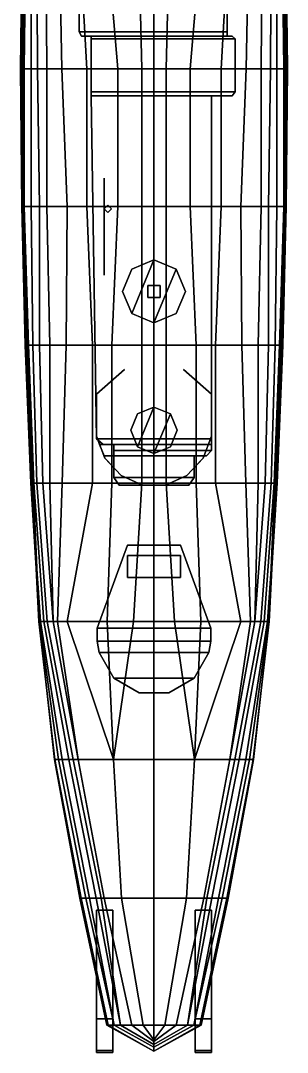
# Model space of a CAD drawing. Extents: x -5.5 to 5.6, y -47 to 46.9.
# Drawn here: x -5.55 to 5.55, y -46.97 to -3.98 of the extents above; entities that cross this region are included whole.
import ezdxf

# ---------------------------------------------------------------- set-up
doc = ezdxf.new("R2010")
doc.units = 0
doc.layers.get('0').update_dxf_attribs({"linetype": 'CONTINUOUS'})
doc.layers.add('SUPERSTRUCTURE', color=6, linetype='CONTINUOUS')

msp = doc.modelspace()

# ---------------------------------------------------------------- linework, layer by layer
for points in [[(-5.53, -0.26, 1.93), (-5.49, -0.26, 0.44), (-5.55, -5.99, 0.79), (-5.53, -5.99, 1.74)], [(-5.49, -0.26, 0.44), (-5.33, -0.26, -0.5), (-5.4, -5.99, -0.27), (-5.55, -5.99, 0.79)], [(-5.51, -0.26, 2.52), (-5.53, -0.26, 1.93), (-5.53, -5.99, 1.74), (-5.51, -5.99, 2.32)], [(-5.45, -0.26, 3.07), (-5.51, -0.26, 2.52), (-5.51, -5.99, 2.32), (-5.45, -5.99, 2.85)], [(-5.33, -0.26, -0.5), (-5.11, -0.26, -1.16), (-5.11, -5.99, -1.11), (-5.4, -5.99, -0.27)], [(-5.11, -0.26, -1.16), (-4.87, -0.26, -1.59), (-4.85, -5.99, -1.59), (-5.11, -5.99, -1.11)], [(-4.87, -0.26, -1.59), (-4.5, -0.26, -2.02), (-4.46, -5.99, -2.02), (-4.85, -5.99, -1.59)], [(-4.5, -0.26, -2.02), (-3.95, -0.26, -2.4), (-3.84, -5.99, -2.4), (-4.46, -5.99, -2.02)], [(-3.95, -0.26, -2.4), (-3.11, -0.26, -2.77), (-2.8, -5.99, -2.77), (-3.84, -5.99, -2.4)], [(-3.11, -0.26, -2.77), (-1.99, -0.26, -3.04), (-1.5, -5.99, -3.04), (-2.8, -5.99, -2.77)], [(-1.99, -0.26, -3.04), (-0.65, -0.26, -3.2), (-0.51, -5.99, -3.16), (-1.5, -5.99, -3.04)], [(0, -5.99, -3.2), (-0.51, -5.99, -3.16), (-0.65, -0.26, -3.2), (0, -0.26, -3.2)], [(0, -0.26, -3.2), (0.65, -0.26, -3.2), (0.51, -5.99, -3.16), (0, -5.99, -3.2)], [(1.5, -5.99, -3.04), (0.51, -5.99, -3.16), (0.65, -0.26, -3.2), (1.99, -0.26, -3.04)], [(2.8, -5.99, -2.77), (1.5, -5.99, -3.04), (1.99, -0.26, -3.04), (3.11, -0.26, -2.77)], [(3.84, -5.99, -2.4), (2.8, -5.99, -2.77), (3.11, -0.26, -2.77), (3.95, -0.26, -2.4)], [(4.46, -5.99, -2.02), (3.84, -5.99, -2.4), (3.95, -0.26, -2.4), (4.5, -0.26, -2.02)], [(4.85, -5.99, -1.59), (4.46, -5.99, -2.02), (4.5, -0.26, -2.02), (4.87, -0.26, -1.59)], [(5.11, -5.99, -1.11), (4.85, -5.99, -1.59), (4.87, -0.26, -1.59), (5.11, -0.26, -1.16)], [(5.4, -5.99, -0.27), (5.11, -5.99, -1.11), (5.11, -0.26, -1.16), (5.33, -0.26, -0.5)], [(5.55, -5.99, 0.79), (5.4, -5.99, -0.27), (5.33, -0.26, -0.5), (5.49, -0.26, 0.44)], [(5.45, -5.99, 2.85), (5.51, -5.99, 2.32), (5.51, -0.26, 2.52), (5.45, -0.26, 3.07)], [(5.53, -5.99, 1.74), (5.55, -5.99, 0.79), (5.49, -0.26, 0.44), (5.53, -0.26, 1.93)], [(5.51, -5.99, 2.32), (5.53, -5.99, 1.74), (5.53, -0.26, 1.93), (5.51, -0.26, 2.52)], [(-5.55, -5.99, 0.79), (-5.4, -5.99, -0.27), (-5.4, -11.72, 0.25), (-5.5, -11.72, 1.35)], [(-5.53, -5.99, 1.74), (-5.55, -5.99, 0.79), (-5.5, -11.72, 1.35), (-5.5, -11.72, 1.74)], [(-5.51, -5.99, 2.32), (-5.53, -5.99, 1.74), (-5.5, -11.72, 1.74), (-5.44, -11.72, 2.32)], [(-5.45, -5.99, 2.85), (-5.51, -5.99, 2.32), (-5.44, -11.72, 2.32), (-5.41, -11.72, 2.81)], [(-5.4, -5.99, -0.27), (-5.11, -5.99, -1.11), (-5.11, -11.72, -0.7), (-5.4, -11.72, 0.25)], [(-5.11, -5.99, -1.11), (-4.85, -5.99, -1.59), (-4.77, -11.72, -1.3), (-5.11, -11.72, -0.7)], [(-4.85, -5.99, -1.59), (-4.46, -5.99, -2.02), (-4.46, -11.72, -1.62), (-4.77, -11.72, -1.3)], [(-4.46, -5.99, -2.02), (-3.84, -5.99, -2.4), (-3.61, -11.72, -2.14), (-4.46, -11.72, -1.62)], [(-3.84, -5.99, -2.4), (-2.8, -5.99, -2.77), (-2.8, -11.72, -2.45), (-3.61, -11.72, -2.14)], [(-2.8, -5.99, -2.77), (-1.5, -5.99, -3.04), (-1.5, -11.72, -2.79), (-2.8, -11.72, -2.45)], [(-1.5, -5.99, -3.04), (-0.51, -5.99, -3.16), (-0.51, -11.72, -3.06), (-1.5, -11.72, -2.79)], [(0, -11.72, -3.23), (-0.51, -11.72, -3.06), (-0.51, -5.99, -3.16), (0, -5.99, -3.2)], [(0, -5.99, -3.2), (0.51, -5.99, -3.16), (0.51, -11.72, -3.06), (0, -11.72, -3.23)], [(1.5, -11.72, -2.79), (0.51, -11.72, -3.06), (0.51, -5.99, -3.16), (1.5, -5.99, -3.04)], [(2.8, -11.72, -2.45), (1.5, -11.72, -2.79), (1.5, -5.99, -3.04), (2.8, -5.99, -2.77)], [(3.61, -11.72, -2.14), (2.8, -11.72, -2.45), (2.8, -5.99, -2.77), (3.84, -5.99, -2.4)], [(4.46, -11.72, -1.62), (3.61, -11.72, -2.14), (3.84, -5.99, -2.4), (4.46, -5.99, -2.02)], [(4.77, -11.72, -1.3), (4.46, -11.72, -1.62), (4.46, -5.99, -2.02), (4.85, -5.99, -1.59)], [(5.11, -11.72, -0.7), (4.77, -11.72, -1.3), (4.85, -5.99, -1.59), (5.11, -5.99, -1.11)], [(5.4, -11.72, 0.25), (5.11, -11.72, -0.7), (5.11, -5.99, -1.11), (5.4, -5.99, -0.27)], [(5.5, -11.72, 1.35), (5.4, -11.72, 0.25), (5.4, -5.99, -0.27), (5.55, -5.99, 0.79)], [(5.41, -11.72, 2.81), (5.44, -11.72, 2.32), (5.51, -5.99, 2.32), (5.45, -5.99, 2.85)], [(5.44, -11.72, 2.32), (5.5, -11.72, 1.74), (5.53, -5.99, 1.74), (5.51, -5.99, 2.32)], [(5.5, -11.72, 1.74), (5.5, -11.72, 1.35), (5.55, -5.99, 0.79), (5.53, -5.99, 1.74)], [(-5.5, -11.72, 1.74), (-5.5, -11.72, 1.35), (-5.36, -17.5, 1.15), (-5.35, -17.5, 1.59)], [(-5.5, -11.72, 1.35), (-5.4, -11.72, 0.25), (-5.23, -17.5, 0.25), (-5.36, -17.5, 1.15)], [(-5.44, -11.72, 2.32), (-5.5, -11.72, 1.74), (-5.35, -17.5, 1.59), (-5.29, -17.5, 2.32)], [(-5.41, -11.72, 2.81), (-5.44, -11.72, 2.32), (-5.29, -17.5, 2.32), (-5.27, -17.5, 2.78)], [(-5.4, -11.72, 0.25), (-5.11, -11.72, -0.7), (-5.04, -17.5, -0.43), (-5.23, -17.5, 0.25)], [(-5.11, -11.72, -0.7), (-4.77, -11.72, -1.3), (-4.77, -17.5, -0.96), (-5.04, -17.5, -0.43)], [(-4.77, -11.72, -1.3), (-4.46, -11.72, -1.62), (-4.34, -17.5, -1.4), (-4.77, -17.5, -0.96)], [(-4.46, -11.72, -1.62), (-3.61, -11.72, -2.14), (-3.65, -17.5, -1.8), (-4.34, -17.5, -1.4)], [(-3.61, -11.72, -2.14), (-2.8, -11.72, -2.45), (-2.56, -17.5, -2.25), (-3.65, -17.5, -1.8)], [(-2.8, -11.72, -2.45), (-1.5, -11.72, -2.79), (-1.75, -17.5, -2.47), (-2.56, -17.5, -2.25)], [(-1.5, -11.72, -2.79), (-0.51, -11.72, -3.06), (-0.51, -17.5, -2.79), (-1.75, -17.5, -2.47)], [(0, -17.5, -2.93), (-0.51, -17.5, -2.79), (-0.51, -11.72, -3.06), (0, -11.72, -3.23)], [(0, -11.72, -3.23), (0.51, -11.72, -3.06), (0.51, -17.5, -2.79), (0, -17.5, -2.93)], [(1.75, -17.5, -2.47), (0.51, -17.5, -2.79), (0.51, -11.72, -3.06), (1.5, -11.72, -2.79)], [(2.56, -17.5, -2.25), (1.75, -17.5, -2.47), (1.5, -11.72, -2.79), (2.8, -11.72, -2.45)], [(3.65, -17.5, -1.8), (2.56, -17.5, -2.25), (2.8, -11.72, -2.45), (3.61, -11.72, -2.14)], [(4.34, -17.5, -1.4), (3.65, -17.5, -1.8), (3.61, -11.72, -2.14), (4.46, -11.72, -1.62)], [(4.77, -17.5, -0.96), (4.34, -17.5, -1.4), (4.46, -11.72, -1.62), (4.77, -11.72, -1.3)], [(5.04, -17.5, -0.43), (4.77, -17.5, -0.96), (4.77, -11.72, -1.3), (5.11, -11.72, -0.7)], [(5.23, -17.5, 0.25), (5.04, -17.5, -0.43), (5.11, -11.72, -0.7), (5.4, -11.72, 0.25)], [(5.36, -17.5, 1.15), (5.23, -17.5, 0.25), (5.4, -11.72, 0.25), (5.5, -11.72, 1.35)], [(5.27, -17.5, 2.78), (5.29, -17.5, 2.32), (5.44, -11.72, 2.32), (5.41, -11.72, 2.81)], [(5.29, -17.5, 2.32), (5.35, -17.5, 1.59), (5.5, -11.72, 1.74), (5.44, -11.72, 2.32)], [(5.35, -17.5, 1.59), (5.36, -17.5, 1.15), (5.5, -11.72, 1.35), (5.5, -11.72, 1.74)], [(-5.35, -17.5, 1.59), (-5.36, -17.5, 1.15), (-5.12, -23.25, 1.15), (-5.12, -23.25, 1.59)], [(-5.36, -17.5, 1.15), (-5.23, -17.5, 0.25), (-5, -23.25, 0.25), (-5.12, -23.25, 1.15)], [(-5.29, -17.5, 2.32), (-5.35, -17.5, 1.59), (-5.12, -23.25, 1.59), (-5.09, -23.25, 2.32)], [(-5.27, -17.5, 2.78), (-5.29, -17.5, 2.32), (-5.09, -23.25, 2.32), (-5.03, -23.25, 2.78)], [(-5.23, -17.5, 0.25), (-5.04, -17.5, -0.43), (-4.87, -23.25, -0.28), (-5, -23.25, 0.25)], [(-5.04, -17.5, -0.43), (-4.77, -17.5, -0.96), (-4.63, -23.25, -0.69), (-4.87, -23.25, -0.28)], [(-4.77, -17.5, -0.96), (-4.34, -17.5, -1.4), (-4.34, -23.25, -1), (-4.63, -23.25, -0.69)], [(-4.34, -17.5, -1.4), (-3.65, -17.5, -1.8), (-3.82, -23.25, -1.32), (-4.34, -23.25, -1)], [(-3.65, -17.5, -1.8), (-2.56, -17.5, -2.25), (-2.56, -23.25, -1.82), (-3.82, -23.25, -1.32)], [(-2.56, -17.5, -2.25), (-1.75, -17.5, -2.47), (-1.75, -23.25, -2.09), (-2.56, -23.25, -1.82)], [(-1.75, -17.5, -2.47), (-0.51, -17.5, -2.79), (-0.51, -23.25, -2.4), (-1.75, -23.25, -2.09)], [(0, -23.25, -2.45), (-0.51, -23.25, -2.4), (-0.51, -17.5, -2.79), (0, -17.5, -2.93)], [(0, -17.5, -2.93), (0.51, -17.5, -2.79), (0.51, -23.25, -2.4), (0, -23.25, -2.45)], [(1.75, -23.25, -2.09), (0.51, -23.25, -2.4), (0.51, -17.5, -2.79), (1.75, -17.5, -2.47)], [(2.56, -23.25, -1.82), (1.75, -23.25, -2.09), (1.75, -17.5, -2.47), (2.56, -17.5, -2.25)], [(3.82, -23.25, -1.32), (2.56, -23.25, -1.82), (2.56, -17.5, -2.25), (3.65, -17.5, -1.8)], [(4.34, -23.25, -1), (3.82, -23.25, -1.32), (3.65, -17.5, -1.8), (4.34, -17.5, -1.4)], [(4.63, -23.25, -0.69), (4.34, -23.25, -1), (4.34, -17.5, -1.4), (4.77, -17.5, -0.96)], [(4.87, -23.25, -0.28), (4.63, -23.25, -0.69), (4.77, -17.5, -0.96), (5.04, -17.5, -0.43)], [(5, -23.25, 0.25), (4.87, -23.25, -0.28), (5.04, -17.5, -0.43), (5.23, -17.5, 0.25)], [(5.12, -23.25, 1.15), (5, -23.25, 0.25), (5.23, -17.5, 0.25), (5.36, -17.5, 1.15)], [(5.03, -23.25, 2.78), (5.09, -23.25, 2.32), (5.29, -17.5, 2.32), (5.27, -17.5, 2.78)], [(5.09, -23.25, 2.32), (5.12, -23.25, 1.59), (5.35, -17.5, 1.59), (5.29, -17.5, 2.32)], [(5.12, -23.25, 1.59), (5.12, -23.25, 1.15), (5.36, -17.5, 1.15), (5.35, -17.5, 1.59)], [(-5.09, -23.25, 2.32), (-5.12, -23.25, 1.59), (-4.77, -29.01, 1.59), (-4.79, -29.01, 2.32)], [(-5.12, -23.25, 1.59), (-5.12, -23.25, 1.15), (-4.73, -29.01, 1.15), (-4.77, -29.01, 1.59)], [(-5.12, -23.25, 1.15), (-5, -23.25, 0.25), (-4.59, -29.01, 0.3), (-4.73, -29.01, 1.15)], [(-5.03, -23.25, 2.78), (-5.09, -23.25, 2.32), (-4.79, -29.01, 2.32), (-4.78, -29.01, 2.8)], [(-5, -23.25, 0.25), (-4.87, -23.25, -0.28), (-4.45, -29.01, -0.11), (-4.59, -29.01, 0.3)], [(-4.87, -23.25, -0.28), (-4.63, -23.25, -0.69), (-4.2, -29.01, -0.52), (-4.45, -29.01, -0.11)], [(-4.63, -23.25, -0.69), (-4.34, -23.25, -1), (-4.2, -29.01, -0.52)], [(-4.34, -23.25, -1), (-3.82, -23.25, -1.32), (-4.02, -29.01, -0.7), (-4.2, -29.01, -0.52)], [(-3.82, -23.25, -1.32), (-2.56, -23.25, -1.82), (-3.61, -29.01, -0.87), (-4.02, -29.01, -0.7)], [(-2.56, -23.25, -1.82), (-1.75, -23.25, -2.09), (-1.95, -29.01, -1.43), (-3.61, -29.01, -0.87)], [(-1.75, -23.25, -2.09), (-0.51, -23.25, -2.4), (-0.86, -29.01, -1.69), (-1.95, -29.01, -1.43)], [(-0.51, -23.25, -2.4), (0, -23.25, -2.45), (0, -29.01, -1.88), (-0.86, -29.01, -1.69)], [(0.86, -29.01, -1.69), (0, -29.01, -1.88), (0, -23.25, -2.45), (0.51, -23.25, -2.4)], [(1.95, -29.01, -1.43), (0.86, -29.01, -1.69), (0.51, -23.25, -2.4), (1.75, -23.25, -2.09)], [(3.61, -29.01, -0.87), (1.95, -29.01, -1.43), (1.75, -23.25, -2.09), (2.56, -23.25, -1.82)], [(4.02, -29.01, -0.7), (3.61, -29.01, -0.87), (2.56, -23.25, -1.82), (3.82, -23.25, -1.32)], [(4.2, -29.01, -0.52), (4.02, -29.01, -0.7), (3.82, -23.25, -1.32), (4.34, -23.25, -1)], [(4.45, -29.01, -0.11), (4.2, -29.01, -0.52), (4.63, -23.25, -0.69), (4.87, -23.25, -0.28)], [(4.2, -29.01, -0.52), (4.2, -29.01, -0.52), (4.34, -23.25, -1), (4.63, -23.25, -0.69)], [(4.59, -29.01, 0.3), (4.45, -29.01, -0.11), (4.87, -23.25, -0.28), (5, -23.25, 0.25)], [(4.73, -29.01, 1.15), (4.59, -29.01, 0.3), (5, -23.25, 0.25), (5.12, -23.25, 1.15)], [(4.77, -29.01, 1.59), (4.73, -29.01, 1.15), (5.12, -23.25, 1.15), (5.12, -23.25, 1.59)], [(4.79, -29.01, 2.32), (4.77, -29.01, 1.59), (5.12, -23.25, 1.59), (5.09, -23.25, 2.32)], [(4.78, -29.01, 2.8), (4.79, -29.01, 2.32), (5.09, -23.25, 2.32), (5.03, -23.25, 2.78)], [(-4.79, -29.01, 2.32), (-4.77, -29.01, 1.59), (-3.97, -34.77, 1.59), (-4.13, -34.77, 2.46)], [(-4.78, -29.01, 2.8), (-4.79, -29.01, 2.32), (-4.13, -34.77, 2.46), (-4.14, -34.77, 2.87)], [(-4.77, -29.01, 1.59), (-4.73, -29.01, 1.15), (-3.82, -34.77, 1.02), (-3.97, -34.77, 1.59)], [(-4.73, -29.01, 1.15), (-4.59, -29.01, 0.3), (-3.55, -34.77, 0.3), (-3.82, -34.77, 1.02)], [(-4.59, -29.01, 0.3), (-4.45, -29.01, -0.11), (-3.36, -34.77, -0.11), (-3.55, -34.77, 0.3)], [(-4.45, -29.01, -0.11), (-4.2, -29.01, -0.52), (-3.16, -34.77, -0.47), (-3.36, -34.77, -0.11)], [(-4.2, -29.01, -0.52), (-4.02, -29.01, -0.7), (-3.16, -34.77, -0.47)], [(-4.02, -29.01, -0.7), (-3.61, -29.01, -0.87), (-1.69, -34.77, -0.87), (-3.16, -34.77, -0.47)], [(-3.61, -29.01, -0.87), (-1.95, -29.01, -1.43), (-1.69, -34.77, -0.87)], [(-1.95, -29.01, -1.43), (-0.86, -29.01, -1.69), (-1.69, -34.77, -0.87)], [(-0.86, -29.01, -1.69), (0, -29.01, -1.88), (0, -34.77, -1.3), (-1.69, -34.77, -0.87)], [(1.69, -34.77, -0.87), (0, -34.77, -1.3), (0, -29.01, -1.88), (0.86, -29.01, -1.69)], [(1.69, -34.77, -0.87), (1.69, -34.77, -0.87), (0.86, -29.01, -1.69), (1.95, -29.01, -1.43)], [(3.16, -34.77, -0.47), (1.69, -34.77, -0.87), (3.61, -29.01, -0.87), (4.02, -29.01, -0.7)], [(1.69, -34.77, -0.87), (1.69, -34.77, -0.87), (1.95, -29.01, -1.43), (3.61, -29.01, -0.87)], [(3.36, -34.77, -0.11), (3.16, -34.77, -0.47), (4.2, -29.01, -0.52), (4.45, -29.01, -0.11)], [(3.16, -34.77, -0.47), (3.16, -34.77, -0.47), (4.02, -29.01, -0.7), (4.2, -29.01, -0.52)], [(3.55, -34.77, 0.3), (3.36, -34.77, -0.11), (4.45, -29.01, -0.11), (4.59, -29.01, 0.3)], [(3.82, -34.77, 1.02), (3.55, -34.77, 0.3), (4.59, -29.01, 0.3), (4.73, -29.01, 1.15)], [(3.97, -34.77, 1.59), (3.82, -34.77, 1.02), (4.73, -29.01, 1.15), (4.77, -29.01, 1.59)], [(4.13, -34.77, 2.46), (3.97, -34.77, 1.59), (4.77, -29.01, 1.59), (4.79, -29.01, 2.32)], [(4.14, -34.77, 2.87), (4.13, -34.77, 2.46), (4.79, -29.01, 2.32), (4.78, -29.01, 2.8)], [(-4.14, -34.77, 2.87), (-4.13, -34.77, 2.46), (-3.03, -40.54, 2.46), (-3.09, -40.54, 2.95)], [(-4.13, -34.77, 2.46), (-3.97, -34.77, 1.59), (-2.84, -40.54, 1.59), (-3.03, -40.54, 2.46)], [(-3.97, -34.77, 1.59), (-3.82, -34.77, 1.02), (-2.68, -40.54, 1.02), (-2.84, -40.54, 1.59)], [(-3.82, -34.77, 1.02), (-3.55, -34.77, 0.3), (-2.41, -40.54, 0.3), (-2.68, -40.54, 1.02)], [(-3.55, -34.77, 0.3), (-3.36, -34.77, -0.11), (-2.2, -40.54, -0.11), (-2.41, -40.54, 0.3)], [(-3.36, -34.77, -0.11), (-3.16, -34.77, -0.47), (-2.08, -40.54, -0.32), (-2.2, -40.54, -0.11)], [(-3.16, -34.77, -0.47), (-1.69, -34.77, -0.87), (-1.35, -40.54, -0.47), (-2.08, -40.54, -0.32)], [(-1.69, -34.77, -0.87), (0, -34.77, -1.3), (0, -40.54, -0.85), (-1.35, -40.54, -0.47)], [(1.35, -40.54, -0.47), (0, -40.54, -0.85), (0, -34.77, -1.3), (1.69, -34.77, -0.87)], [(2.08, -40.54, -0.32), (1.35, -40.54, -0.47), (1.69, -34.77, -0.87), (3.16, -34.77, -0.47)], [(2.2, -40.54, -0.11), (2.08, -40.54, -0.32), (3.16, -34.77, -0.47), (3.36, -34.77, -0.11)], [(2.41, -40.54, 0.3), (2.2, -40.54, -0.11), (3.36, -34.77, -0.11), (3.55, -34.77, 0.3)], [(2.68, -40.54, 1.02), (2.41, -40.54, 0.3), (3.55, -34.77, 0.3), (3.82, -34.77, 1.02)], [(2.84, -40.54, 1.59), (2.68, -40.54, 1.02), (3.82, -34.77, 1.02), (3.97, -34.77, 1.59)], [(3.03, -40.54, 2.46), (2.84, -40.54, 1.59), (3.97, -34.77, 1.59), (4.13, -34.77, 2.46)], [(3.09, -40.54, 2.95), (3.03, -40.54, 2.46), (4.13, -34.77, 2.46), (4.14, -34.77, 2.87)], [(-3.09, -40.54, 2.95), (-3.03, -40.54, 2.46), (-1.91, -45.83, 2.73), (-1.96, -45.83, 3.01)], [(-3.03, -40.54, 2.46), (-2.84, -40.54, 1.59), (-1.66, -45.83, 2.02), (-1.91, -45.83, 2.73)], [(-2.84, -40.54, 1.59), (-2.68, -40.54, 1.02), (-1.66, -45.83, 2.02)], [(-2.68, -40.54, 1.02), (-2.41, -40.54, 0.3), (-1.39, -45.83, 1.44), (-1.66, -45.83, 2.02)], [(-2.41, -40.54, 0.3), (-2.2, -40.54, -0.11), (-1.39, -45.83, 1.44)], [(-2.2, -40.54, -0.11), (-2.08, -40.54, -0.32), (-0.92, -45.83, 0.82), (-1.39, -45.83, 1.44)], [(-2.08, -40.54, -0.32), (-1.35, -40.54, -0.47), (-0.45, -45.83, 0.39), (-0.92, -45.83, 0.82)], [(-1.35, -40.54, -0.47), (0, -40.54, -0.85), (0, -45.83, 0.09), (-0.45, -45.83, 0.39)], [(0.45, -45.83, 0.39), (0, -45.83, 0.09), (0, -40.54, -0.85), (1.35, -40.54, -0.47)], [(0.92, -45.83, 0.82), (0.45, -45.83, 0.39), (1.35, -40.54, -0.47), (2.08, -40.54, -0.32)], [(1.39, -45.83, 1.44), (0.92, -45.83, 0.82), (2.08, -40.54, -0.32), (2.2, -40.54, -0.11)], [(1.66, -45.83, 2.02), (1.39, -45.83, 1.44), (2.41, -40.54, 0.3), (2.68, -40.54, 1.02)], [(1.39, -45.83, 1.44), (1.39, -45.83, 1.44), (2.2, -40.54, -0.11), (2.41, -40.54, 0.3)], [(1.91, -45.83, 2.73), (1.66, -45.83, 2.02), (2.84, -40.54, 1.59), (3.03, -40.54, 2.46)], [(1.66, -45.83, 2.02), (1.66, -45.83, 2.02), (2.68, -40.54, 1.02), (2.84, -40.54, 1.59)], [(1.96, -45.83, 3.01), (1.91, -45.83, 2.73), (3.03, -40.54, 2.46), (3.09, -40.54, 2.95)], [(-1.96, -45.83, 3.01), (-1.91, -45.83, 2.73), (0, -46.92, 2.77), (0, -46.92, 3.01)], [(-1.91, -45.83, 2.73), (-1.66, -45.83, 2.02), (0, -46.76, 2.02), (0, -46.92, 2.77)], [(-1.66, -45.83, 2.02), (-1.39, -45.83, 1.44), (0, -46.64, 1.44), (0, -46.76, 2.02)], [(-1.39, -45.83, 1.44), (-0.92, -45.83, 0.82), (0, -46.52, 0.82), (0, -46.64, 1.44)], [(-0.92, -45.83, 0.82), (-0.45, -45.83, 0.39), (0, -46.45, 0.39), (0, -46.52, 0.82)], [(-0.45, -45.83, 0.39), (0, -45.83, 0.09), (0, -46.39, 0.09), (0, -46.45, 0.39)], [(0, -46.64, 1.44), (0, -46.52, 0.82), (0.92, -45.83, 0.82), (1.39, -45.83, 1.44)], [(0, -46.52, 0.82), (0, -46.45, 0.39), (0.45, -45.83, 0.39), (0.92, -45.83, 0.82)], [(0, -46.45, 0.39), (0, -46.39, 0.09), (0, -45.83, 0.09), (0.45, -45.83, 0.39)], [(0, -46.76, 2.02), (0, -46.64, 1.44), (1.39, -45.83, 1.44), (1.66, -45.83, 2.02)], [(0, -46.92, 3.01), (0, -46.92, 2.77), (1.91, -45.83, 2.73), (1.96, -45.83, 3.01)], [(0, -46.92, 2.77), (0, -46.76, 2.02), (1.66, -45.83, 2.02), (1.91, -45.83, 2.73)]]:
    msp.add_3dface(points)
at = {"layer": 'SUPERSTRUCTURE'}
for points in [[(-5.45, -5.99, 2.85), (5.45, -5.99, 2.85), (5.45, -0.26, 3.07), (-5.45, -0.26, 3.07)], [(-3.12, -1.94, 3), (-3.12, -4.44, 2.9), (-3.12, -4.44, 5.23), (-3.12, -1.94, 5.23)], [(-3.12, -1.94, 5.23), (-3.12, -4.44, 5.23), (3.05, -4.44, 5.23), (3.05, -1.94, 5.23)], [(3.05, -4.44, 5.23), (3.05, -4.44, 2.9), (3.05, -1.94, 3), (3.05, -1.94, 5.23)], [(-3.12, -4.44, 5.23), (-3.02, -4.63, 5.23), (3.05, -4.63, 5.23), (3.05, -4.44, 5.23)], [(-3.12, -4.44, 2.9), (-3.02, -4.63, 2.9), (-3.02, -4.63, 5.23), (-3.12, -4.44, 5.23)], [(-3.02, -4.63, 2.9), (-2.61, -4.63, 2.9), (-2.61, -4.63, 5.23), (-3.02, -4.63, 5.23)], [(-2.61, -4.63, 5.23), (-2.61, -4.74, 5.23), (3.38, -4.74, 5.23), (3.26, -4.63, 5.23)], [(-2.61, -4.63, 2.9), (-2.61, -4.74, 2.89), (-2.61, -4.74, 5.23), (-2.61, -4.63, 5.23)], [(3.05, -4.63, 5.23), (3.05, -4.63, 2.9), (3.05, -4.44, 2.9), (3.05, -4.44, 5.23)], [(3.26, -4.63, 5.23), (3.26, -4.63, 2.9), (3.05, -4.63, 2.9), (3.05, -4.63, 5.23)], [(3.38, -4.74, 5.23), (3.38, -4.74, 2.89), (3.26, -4.63, 2.9), (3.26, -4.63, 5.23)], [(-2.61, -4.74, 5.23), (-2.61, -6.95, 5.23), (3.38, -6.95, 5.23), (3.38, -4.74, 5.23)], [(-2.61, -4.74, 2.88), (-2.61, -6.95, 2.82), (-2.61, -6.95, 5.23), (-2.61, -4.74, 5.23)], [(3.38, -6.95, 5.23), (3.38, -6.95, 2.82), (3.38, -4.74, 2.88), (3.38, -4.74, 5.23)], [(-5.41, -11.72, 2.81), (5.41, -11.72, 2.81), (5.45, -5.99, 2.85), (-5.45, -5.99, 2.85)], [(-2.61, -6.95, 5.23), (-2.61, -7.11, 5.23), (3.26, -7.11, 5.23), (3.38, -6.95, 5.23)], [(-2.61, -6.95, 2.88), (-2.61, -7.11, 2.82), (-2.61, -7.11, 5.23), (-2.61, -6.95, 5.23)], [(-2.61, -7.11, 5.23), (-2.4, -21.4, 5.13), (2.4, -21.4, 5.13), (2.39, -7.11, 5.23)], [(-2.61, -7.11, 2.73), (-2.4, -21.4, 2.78), (-2.4, -21.4, 5.13), (-2.61, -7.11, 5.23)], [(2.4, -21.4, 5.13), (2.4, -21.4, 2.78), (2.39, -7.11, 2.73), (2.39, -7.11, 5.23)], [(2.39, -7.11, 5.23), (2.39, -7.11, 2.82), (3.26, -7.11, 2.82), (3.26, -7.11, 5.23)], [(3.26, -7.11, 5.23), (3.26, -7.11, 2.82), (3.38, -6.95, 2.88), (3.38, -6.95, 5.23)], [(-2.07, -10.54, 7.45), (-2.07, -11.66, 7.82), (-2.07, -11.66, 7.25), (-2.07, -10.54, 7.25)], [(-2.07, -11.66, 7.82), (-2.07, -10.54, 7.45), (-2.07, -10.54, 7.25), (-2.07, -11.66, 7.25)], [(-5.27, -17.5, 2.78), (5.27, -17.5, 2.78), (5.41, -11.72, 2.81), (-5.41, -11.72, 2.81)], [(-2.07, -14.58, 7.48), (-2.07, -11.66, 7.82), (-2.07, -11.66, 7.25), (-2.07, -14.58, 7.25)], [(-2.07, -11.66, 7.82), (-2.07, -14.58, 7.48), (-2.07, -14.58, 7.25), (-2.07, -11.66, 7.25)], [(-2.07, -11.82, 7.29), (-1.92, -11.67, 7.29), (-1.92, -11.67, 5.19), (-2.07, -11.82, 5.19)], [(-1.92, -11.67, 7.29), (-2.07, -11.82, 7.29), (-1.92, -11.97, 7.29), (-1.77, -11.82, 7.29)], [(-1.92, -11.97, 7.29), (-2.07, -11.82, 7.29), (-2.07, -11.82, 5.19), (-1.92, -11.97, 5.19)], [(-1.92, -11.67, 7.29), (-1.77, -11.82, 7.29), (-1.77, -11.82, 5.19), (-1.92, -11.67, 5.19)], [(-1.77, -11.82, 7.29), (-1.92, -11.97, 7.29), (-1.92, -11.97, 5.19), (-1.77, -11.82, 5.19)], [(-0.926, -16.186, 6.3), (0, -13.95, 6.3), (-0.926, -14.334, 6.3), (-1.31, -15.26, 6.3)], [(0, -13.95, 6.3), (-0.926, -16.186, 6.3), (-1.31, -15.26, 6.3), (-0.926, -14.334, 6.3)], [(-0.926, -14.334, 7.53), (0, -13.95, 7.53), (0, -13.95, 6.3), (-0.926, -14.334, 6.3)], [(0, -13.95, 7.53), (-0.926, -14.334, 7.53), (-0.926, -14.334, 6.3), (0, -13.95, 6.3)], [(0.926, -14.334, 6.3), (0, -16.57, 6.3), (-0.926, -16.186, 6.3), (0, -13.95, 6.3)], [(0, -16.57, 6.3), (0.926, -14.334, 6.3), (0, -13.95, 6.3), (-0.926, -16.186, 6.3)], [(0, -13.95, 7.53), (0.926, -14.334, 7.53), (0.926, -14.334, 6.3), (0, -13.95, 6.3)], [(0.926, -14.334, 7.53), (0, -13.95, 7.53), (0, -13.95, 6.3), (0.926, -14.334, 6.3)], [(-1.31, -15.26, 7.53), (-0.926, -14.334, 7.53), (-0.926, -14.334, 6.3), (-1.31, -15.26, 6.3)], [(-0.926, -14.334, 7.53), (-1.31, -15.26, 7.53), (-1.31, -15.26, 6.3), (-0.926, -14.334, 6.3)], [(0.926, -16.186, 6.3), (1.31, -15.26, 6.3), (0.926, -14.334, 6.3), (0, -16.57, 6.3)], [(1.31, -15.26, 6.3), (0.926, -16.186, 6.3), (0, -16.57, 6.3), (0.926, -14.334, 6.3)], [(0.926, -14.334, 7.53), (1.31, -15.26, 7.53), (1.31, -15.26, 6.3), (0.926, -14.334, 6.3)], [(1.31, -15.26, 7.53), (0.926, -14.334, 7.53), (0.926, -14.334, 6.3), (1.31, -15.26, 6.3)], [(-0.25, -15.01, 6.3), (-0.25, -15.01, 5.17), (-0.25, -15.51, 5.17), (-0.25, -15.51, 6.3)], [(0.25, -15.01, 6.3), (0.25, -15.01, 5.17), (-0.25, -15.01, 5.17), (-0.25, -15.01, 6.3)], [(0.25, -15.51, 5.17), (0.25, -15.01, 5.17), (0.25, -15.01, 6.3), (0.25, -15.51, 6.3)], [(-0.926, -16.186, 7.53), (-1.31, -15.26, 7.53), (-1.31, -15.26, 6.3), (-0.926, -16.186, 6.3)], [(-1.31, -15.26, 7.53), (-0.926, -16.186, 7.53), (-0.926, -16.186, 6.3), (-1.31, -15.26, 6.3)], [(1.31, -15.26, 7.53), (0.926, -16.186, 7.53), (0.926, -16.186, 6.3), (1.31, -15.26, 6.3)], [(0.926, -16.186, 7.53), (1.31, -15.26, 7.53), (1.31, -15.26, 6.3), (0.926, -16.186, 6.3)], [(-0.25, -15.51, 6.3), (-0.25, -15.51, 5.17), (0.25, -15.51, 5.17), (0.25, -15.51, 6.3)], [(0, -16.57, 7.53), (-0.926, -16.186, 7.53), (-0.926, -16.186, 6.3), (0, -16.57, 6.3)], [(-0.926, -16.186, 7.53), (0, -16.57, 7.53), (0, -16.57, 6.3), (-0.926, -16.186, 6.3)], [(0.926, -16.186, 7.53), (0, -16.57, 7.53), (0, -16.57, 6.3), (0.926, -16.186, 6.3)], [(0, -16.57, 7.53), (0.926, -16.186, 7.53), (0.926, -16.186, 6.3), (0, -16.57, 6.3)], [(-5.03, -23.25, 2.78), (5.03, -23.25, 2.78), (5.27, -17.5, 2.78), (-5.27, -17.5, 2.78)], [(-2.4, -19.55, 6.58), (-1.23, -18.52, 6.58), (-1.23, -18.52, 5.15), (-2.4, -19.55, 5.14)], [(-2.4, -19.55, 5.14), (-1.23, -18.52, 5.15), (-1.23, -18.52, 6.58), (-2.4, -19.55, 6.58)], [(2.4, -19.55, 6.58), (1.23, -18.52, 6.58), (1.23, -18.52, 5.15), (2.4, -19.55, 5.14)], [(2.4, -19.55, 5.14), (1.23, -18.52, 5.15), (1.23, -18.52, 6.58), (2.4, -19.55, 6.58)], [(-2.4, -21.29, 5.13), (-2.4, -19.55, 5.14), (-2.4, -19.55, 6.58), (-2.4, -21.29, 6.58)], [(-2.4, -21.29, 6.58), (-2.4, -19.55, 6.58), (-2.4, -19.55, 5.14), (-2.4, -21.29, 5.13)], [(2.4, -21.29, 5.13), (2.4, -19.55, 5.14), (2.4, -19.55, 6.58), (2.4, -21.29, 6.58)], [(2.4, -21.29, 6.58), (2.4, -19.55, 6.58), (2.4, -19.55, 5.14), (2.4, -21.29, 5.13)], [(-0.686, -21.736, 5.55), (0, -20.08, 5.55), (-0.686, -20.364, 5.55), (-0.97, -21.05, 5.55)], [(0, -20.08, 5.13), (-0.686, -20.364, 5.13), (-0.686, -20.364, 5.55), (0, -20.08, 5.55)], [(0, -22.02, 5.55), (0.686, -20.364, 5.55), (0, -20.08, 5.55), (-0.686, -21.736, 5.55)], [(0.686, -20.364, 5.13), (0, -20.08, 5.13), (0, -20.08, 5.55), (0.686, -20.364, 5.55)], [(-0.686, -20.364, 5.13), (-0.97, -21.05, 5.13), (-0.97, -21.05, 5.55), (-0.686, -20.364, 5.55)], [(0.686, -21.736, 5.55), (0.97, -21.05, 5.55), (0.686, -20.364, 5.55), (0, -22.02, 5.55)], [(0.97, -21.05, 5.13), (0.686, -20.364, 5.13), (0.686, -20.364, 5.55), (0.97, -21.05, 5.55)], [(-0.97, -21.05, 5.13), (-0.686, -21.736, 5.13), (-0.686, -21.736, 5.55), (-0.97, -21.05, 5.55)], [(0.686, -21.736, 5.13), (0.97, -21.05, 5.13), (0.97, -21.05, 5.55), (0.686, -21.736, 5.55)], [(-2.04, -22.21, 5.13), (-2.4, -21.29, 5.13), (-2.4, -21.29, 6.58), (-2.04, -22.21, 6.58)], [(-2.04, -22.21, 6.58), (-2.4, -21.29, 6.58), (-2.4, -21.29, 5.13), (-2.04, -22.21, 5.13)], [(-2.4, -21.4, 5.13), (-2.11, -21.64, 5.13), (2.39, -21.64, 5.13), (2.4, -21.4, 5.13)], [(-2.4, -21.4, 2.78), (-2.11, -21.64, 2.78), (-2.11, -21.64, 5.13), (-2.4, -21.4, 5.13)], [(-2.11, -21.64, 5.13), (-2.263, -21.64, 5.13), (-2.336, -21.453, 5.13), (-2.11, -21.64, 5.13)], [(-2.11, -21.64, 5.13), (-2.336, -21.453, 5.13), (-2.263, -21.64, 5.13), (-2.11, -21.64, 5.13)], [(2.04, -22.21, 5.13), (2.4, -21.29, 5.13), (2.4, -21.29, 6.58), (2.04, -22.21, 6.58)], [(2.04, -22.21, 6.58), (2.4, -21.29, 6.58), (2.4, -21.29, 5.13), (2.04, -22.21, 5.13)], [(2.39, -21.64, 5.13), (2.39, -21.64, 2.78), (2.4, -21.4, 2.78), (2.4, -21.4, 5.13)], [(-1.67, -21.64, 5.13), (-2.263, -21.64, 5.13), (-2.075, -22.12, 5.13), (-1.67, -22.12, 5.13)], [(-1.67, -22.12, 5.13), (-2.075, -22.12, 5.13), (-2.263, -21.64, 5.13), (-1.67, -21.64, 5.13)], [(-2.11, -21.64, 2.78), (-1.67, -21.64, 2.78), (-1.67, -21.64, 5.13), (-2.11, -21.64, 5.13)], [(-1.67, -21.64, 5.13), (-1.67, -21.89, 5.13), (2.39, -21.89, 5.13), (2.39, -21.64, 5.13)], [(-1.67, -21.64, 2.78), (-1.67, -21.89, 2.78), (-1.67, -21.89, 5.13), (-1.67, -21.64, 5.13)], [(-1.67, -21.89, 5.13), (-1.67, -22.12, 5.13), (2.18, -22.12, 5.13), (2.39, -21.89, 5.13)], [(-1.67, -21.89, 2.78), (-1.67, -22.12, 2.78), (-1.67, -22.12, 5.13), (-1.67, -21.89, 5.13)], [(-0.686, -21.736, 5.13), (0, -22.02, 5.13), (0, -22.02, 5.55), (-0.686, -21.736, 5.55)], [(0, -22.02, 5.13), (0.686, -21.736, 5.13), (0.686, -21.736, 5.55), (0, -22.02, 5.55)], [(2.18, -22.12, 5.13), (2.18, -22.12, 2.78), (2.39, -21.89, 2.78), (2.39, -21.89, 5.13)], [(2.39, -21.89, 5.13), (2.39, -21.89, 2.78), (2.39, -21.64, 2.78), (2.39, -21.64, 5.13)], [(-1.67, -22.602, 5.13), (-2.04, -22.21, 5.13), (-2.075, -22.12, 5.13), (-1.67, -22.12, 5.13)], [(-1.67, -22.12, 5.13), (-2.075, -22.12, 5.13), (-2.04, -22.21, 5.13), (-1.67, -22.602, 5.13)], [(-1.36, -22.93, 6.58), (-2.04, -22.21, 6.58), (-2.04, -22.21, 5.13), (-1.36, -22.93, 5.13)], [(-1.36, -22.93, 5.13), (-2.04, -22.21, 5.13), (-2.04, -22.21, 6.58), (-1.36, -22.93, 6.58)], [(-1.67, -22.12, 5.13), (-1.67, -23.01, 5.13), (1.67, -23.01, 5.13), (1.67, -22.12, 5.13)], [(-1.67, -22.12, 2.78), (-1.67, -23.01, 2.78), (-1.67, -23.01, 5.13), (-1.67, -22.12, 5.13)], [(1.36, -22.93, 6.58), (2.04, -22.21, 6.58), (2.04, -22.21, 5.13), (1.36, -22.93, 5.13)], [(1.36, -22.93, 5.13), (2.04, -22.21, 5.13), (2.04, -22.21, 6.58), (1.36, -22.93, 6.58)], [(1.67, -23.01, 5.13), (1.67, -23.01, 2.78), (1.67, -22.12, 2.78), (1.67, -22.12, 5.13)], [(1.67, -22.12, 5.13), (1.67, -22.12, 2.78), (2.18, -22.12, 2.78), (2.18, -22.12, 5.13)], [(1.67, -22.12, 5.13), (2.075, -22.12, 5.13), (2.04, -22.21, 5.13), (1.67, -22.602, 5.13)], [(1.67, -22.602, 5.13), (2.04, -22.21, 5.13), (2.075, -22.12, 5.13), (1.67, -22.12, 5.13)], [(-1.67, -23.01, 2.78), (-1.45, -23.34, 2.78), (-1.45, -23.34, 5.13), (-1.67, -23.01, 5.13)], [(-1.67, -23.01, 5.13), (-1.45, -23.34, 5.13), (1.45, -23.34, 5.13), (1.67, -23.01, 5.13)], [(-0.48, -23.34, 5.13), (-1.36, -22.93, 5.13), (-1.36, -22.93, 6.58), (-0.48, -23.34, 6.58)], [(-0.48, -23.34, 6.58), (-1.36, -22.93, 6.58), (-1.36, -22.93, 5.13), (-0.48, -23.34, 5.13)], [(0.48, -23.34, 5.13), (1.36, -22.93, 5.13), (1.36, -22.93, 6.58), (0.48, -23.34, 6.58)], [(0.48, -23.34, 6.58), (1.36, -22.93, 6.58), (1.36, -22.93, 5.13), (0.48, -23.34, 5.13)], [(1.45, -23.34, 5.13), (1.45, -23.34, 2.78), (1.67, -23.01, 2.78), (1.67, -23.01, 5.13)], [(-4.78, -29.01, 2.8), (4.78, -29.01, 2.8), (5.03, -23.25, 2.78), (-5.03, -23.25, 2.78)], [(-1.45, -23.34, 5.13), (-1.45, -23.34, 2.78), (1.45, -23.34, 2.78), (1.45, -23.34, 5.13)], [(0.48, -23.34, 6.58), (-0.48, -23.34, 6.58), (-0.48, -23.34, 5.13), (0.48, -23.34, 5.13)], [(0.48, -23.34, 5.13), (-0.48, -23.34, 5.13), (-0.48, -23.34, 6.58), (0.48, -23.34, 6.58)], [(-1.1, -25.83, 2.78), (-2.37, -29.3, 2.78), (-2.37, -29.3, 5.21), (-1.1, -25.83, 5.21)], [(-1.1, -25.83, 4.24), (-2.37, -29.3, 4.24), (2.37, -29.3, 4.24), (1.1, -25.83, 4.24)], [(-2.37, -29.3, 5.21), (-2.37, -29.3, 4.24), (-1.1, -25.83, 4.24), (-1.1, -25.83, 5.21)], [(1.1, -25.83, 4.24), (1.1, -25.83, 2.78), (-1.1, -25.83, 2.78), (-1.1, -25.83, 4.24)], [(2.37, -29.3, 5.21), (2.37, -29.3, 2.78), (1.1, -25.83, 2.78), (1.1, -25.83, 5.21)], [(1.1, -25.83, 4.24), (2.37, -29.3, 4.24), (2.37, -29.3, 5.21), (1.1, -25.83, 5.21)], [(1.1, -26.27, 5.21), (-1.1, -26.27, 5.21), (-1.1, -27.19, 7), (1.1, -27.19, 7)], [(1.1, -27.19, 7), (-1.1, -27.19, 7), (-1.1, -26.27, 5.21), (1.1, -26.27, 5.21)], [(-1.1, -27.19, 7), (-1.1, -26.27, 5.21), (-1.1, -26.27, 4.24), (-1.1, -27.19, 4.24)], [(-1.1, -26.27, 5.21), (-1.1, -27.19, 7), (-1.1, -27.19, 4.24), (-1.1, -26.27, 4.24)], [(1.1, -27.19, 7), (1.1, -26.27, 5.21), (1.1, -26.27, 4.24), (1.1, -27.19, 4.24)], [(1.1, -26.27, 5.21), (1.1, -27.19, 7), (1.1, -27.19, 4.24), (1.1, -26.27, 4.24)], [(-4.14, -34.77, 2.87), (4.14, -34.77, 2.87), (4.78, -29.01, 2.8), (-4.78, -29.01, 2.8)], [(-2.37, -29.3, 4.24), (-2.37, -29.84, 4.24), (2.37, -29.84, 4.24), (2.37, -29.3, 4.24)], [(-2.37, -29.3, 2.8), (-2.37, -29.84, 2.81), (-2.37, -29.84, 5.21), (-2.37, -29.3, 5.21)], [(-2.37, -29.84, 5.21), (-2.37, -29.84, 4.24), (-2.37, -29.3, 4.24), (-2.37, -29.3, 5.21)], [(2.37, -29.84, 5.21), (2.37, -29.84, 2.81), (2.37, -29.3, 2.8), (2.37, -29.3, 5.21)], [(2.37, -29.3, 4.24), (2.37, -29.84, 4.24), (2.37, -29.84, 5.21), (2.37, -29.3, 5.21)], [(-2.289, -30.313, 5.21), (-2.37, -29.84, 5.21), (-2.37, -29.84, 2.81), (-2.289, -30.313, 2.81)], [(-2.37, -29.84, 5.21), (-2.289, -30.313, 5.21), (-2.289, -30.313, 4.24), (-2.37, -29.84, 4.24)], [(-2.37, -29.84, 4.24), (-2.289, -30.313, 4.24), (2.289, -30.313, 4.24), (2.37, -29.84, 4.24)], [(2.37, -29.84, 5.21), (2.289, -30.313, 5.21), (2.289, -30.313, 2.81), (2.37, -29.84, 2.81)], [(2.289, -30.313, 5.21), (2.37, -29.84, 5.21), (2.37, -29.84, 4.24), (2.289, -30.313, 4.24)], [(-1.676, -31.376, 5.4), (-2.289, -30.313, 5.21), (-2.289, -30.313, 2.81), (-1.676, -31.376, 2.82)], [(-2.289, -30.313, 5.21), (-1.676, -31.376, 5.4), (-1.676, -31.376, 4.24), (-2.289, -30.313, 4.24)], [(-2.289, -30.313, 4.24), (-1.676, -31.376, 4.24), (1.676, -31.376, 4.24), (2.289, -30.313, 4.24)], [(2.289, -30.313, 5.21), (1.676, -31.376, 5.4), (1.676, -31.376, 2.82), (2.289, -30.313, 2.81)], [(1.676, -31.376, 5.4), (2.289, -30.313, 5.21), (2.289, -30.313, 4.24), (1.676, -31.376, 4.24)], [(-0.613, -31.989, 5.71), (-1.676, -31.376, 5.4), (-1.676, -31.376, 2.82), (-0.613, -31.989, 2.83)], [(-1.676, -31.376, 5.4), (-0.613, -31.989, 5.71), (-0.613, -31.989, 4.24), (-1.676, -31.376, 4.24)], [(-1.676, -31.376, 4.24), (-0.613, -31.989, 4.24), (0.613, -31.989, 4.24), (1.676, -31.376, 4.24)], [(1.676, -31.376, 5.4), (0.613, -31.989, 5.71), (0.613, -31.989, 2.83), (1.676, -31.376, 2.82)], [(0.613, -31.989, 5.71), (1.676, -31.376, 5.4), (1.676, -31.376, 4.24), (0.613, -31.989, 4.24)], [(0.613, -31.989, 5.71), (-0.613, -31.989, 5.71), (-0.613, -31.989, 2.83), (0.613, -31.989, 2.83)], [(-0.613, -31.989, 5.71), (0.613, -31.989, 5.71), (0.613, -31.989, 4.24), (-0.613, -31.989, 4.24)], [(-3.09, -40.54, 2.95), (3.09, -40.54, 2.95), (4.14, -34.77, 2.87), (-4.14, -34.77, 2.87)], [(-1.96, -45.83, 3.01), (1.96, -45.83, 3.01), (3.09, -40.54, 2.95), (-3.09, -40.54, 2.95)], [(-1.71, -45.57, 4.01), (-1.71, -41.05, 4.09), (-2.39, -41.05, 4.09), (-2.39, -45.57, 4.01)], [(-2.39, -41.05, 4.09), (-2.39, -41.05, 3.45), (-2.39, -45.57, 3.37), (-2.39, -45.57, 4.01)], [(-1.71, -41.05, 4.09), (-1.71, -41.05, 3.45), (-2.39, -41.05, 3.45), (-2.39, -41.05, 4.09)], [(-2.39, -45.57, 3.37), (-2.39, -41.05, 3.45), (-1.71, -41.05, 3.45), (-1.71, -45.57, 3.37)], [(-2.39, -41.2, 3.45), (-2.39, -41.05, 3.45), (-2.39, -41.05, 2.95), (-2.39, -41.2, 2.95)], [(-2.39, -41.2, 2.95), (-2.39, -41.05, 2.95), (-2.39, -41.05, 3.45), (-2.39, -41.2, 3.45)], [(-1.71, -45.57, 3.37), (-1.71, -41.05, 3.45), (-1.71, -41.05, 4.09), (-1.71, -45.57, 4.01)], [(-1.71, -41.2, 3.45), (-1.71, -41.05, 3.45), (-1.71, -41.05, 2.95), (-1.71, -41.2, 2.95)], [(-1.71, -41.2, 2.95), (-1.71, -41.05, 2.95), (-1.71, -41.05, 3.45), (-1.71, -41.2, 3.45)], [(1.71, -41.05, 4.09), (1.71, -41.05, 3.45), (1.71, -45.57, 3.37), (1.71, -45.57, 4.01)], [(1.71, -45.57, 3.37), (1.71, -41.05, 3.45), (2.39, -41.05, 3.45), (2.39, -45.57, 3.37)], [(2.39, -45.57, 4.01), (2.39, -41.05, 4.09), (1.71, -41.05, 4.09), (1.71, -45.57, 4.01)], [(2.39, -41.05, 4.09), (2.39, -41.05, 3.45), (1.71, -41.05, 3.45), (1.71, -41.05, 4.09)], [(1.71, -41.2, 3.45), (1.71, -41.05, 3.45), (1.71, -41.05, 2.95), (1.71, -41.2, 2.95)], [(1.71, -41.2, 2.95), (1.71, -41.05, 2.95), (1.71, -41.05, 3.45), (1.71, -41.2, 3.45)], [(2.39, -45.57, 3.37), (2.39, -41.05, 3.45), (2.39, -41.05, 4.09), (2.39, -45.57, 4.01)], [(2.39, -41.2, 3.45), (2.39, -41.05, 3.45), (2.39, -41.05, 2.95), (2.39, -41.2, 2.95)], [(2.39, -41.2, 2.95), (2.39, -41.05, 2.95), (2.39, -41.05, 3.45), (2.39, -41.2, 3.45)], [(-2.39, -42.11, 2.96), (-2.39, -41.96, 2.96), (-2.39, -41.96, 3.44), (-2.39, -42.11, 3.44)], [(-2.39, -42.11, 3.44), (-2.39, -41.96, 3.44), (-2.39, -41.96, 2.96), (-2.39, -42.11, 2.96)], [(-1.71, -42.11, 2.96), (-1.71, -41.96, 2.96), (-1.71, -41.96, 3.44), (-1.71, -42.11, 3.44)], [(-1.71, -42.11, 3.44), (-1.71, -41.96, 3.44), (-1.71, -41.96, 2.96), (-1.71, -42.11, 2.96)], [(1.71, -42.11, 2.96), (1.71, -41.96, 2.96), (1.71, -41.96, 3.44), (1.71, -42.11, 3.44)], [(1.71, -42.11, 3.44), (1.71, -41.96, 3.44), (1.71, -41.96, 2.96), (1.71, -42.11, 2.96)], [(2.39, -42.11, 3.44), (2.39, -41.96, 3.44), (2.39, -41.96, 2.96), (2.39, -42.11, 2.96)], [(2.39, -42.11, 2.96), (2.39, -41.96, 2.96), (2.39, -41.96, 3.44), (2.39, -42.11, 3.44)], [(-2.39, -42.97, 3.42), (-2.39, -42.82, 3.42), (-2.39, -42.82, 2.97), (-2.39, -42.97, 2.97)], [(-2.39, -42.97, 2.97), (-2.39, -42.82, 2.97), (-2.39, -42.82, 3.42), (-2.39, -42.97, 3.42)], [(-1.71, -42.97, 3.42), (-1.71, -42.82, 3.42), (-1.71, -42.82, 2.97), (-1.71, -42.97, 2.97)], [(-1.71, -42.97, 2.97), (-1.71, -42.82, 2.97), (-1.71, -42.82, 3.42), (-1.71, -42.97, 3.42)], [(1.71, -42.97, 3.42), (1.71, -42.82, 3.42), (1.71, -42.82, 2.97), (1.71, -42.97, 2.97)], [(1.71, -42.97, 2.97), (1.71, -42.82, 2.97), (1.71, -42.82, 3.42), (1.71, -42.97, 3.42)], [(2.39, -42.97, 3.42), (2.39, -42.82, 3.42), (2.39, -42.82, 2.97), (2.39, -42.97, 2.97)], [(2.39, -42.97, 2.97), (2.39, -42.82, 2.97), (2.39, -42.82, 3.42), (2.39, -42.97, 3.42)], [(-1.71, -43.9, 3.4), (-1.71, -43.75, 3.41), (-1.71, -43.75, 2.98), (-1.71, -43.9, 2.98)], [(-1.71, -43.9, 2.98), (-1.71, -43.75, 2.98), (-1.71, -43.75, 3.41), (-1.71, -43.9, 3.4)], [(1.71, -43.9, 3.4), (1.71, -43.75, 3.41), (1.71, -43.75, 2.98), (1.71, -43.9, 2.98)], [(1.71, -43.9, 2.98), (1.71, -43.75, 2.98), (1.71, -43.75, 3.41), (1.71, -43.9, 3.4)], [(-1.71, -44.82, 3.39), (-1.71, -44.67, 3.39), (-1.71, -44.67, 2.99), (-1.71, -44.82, 2.99)], [(-1.71, -44.82, 2.99), (-1.71, -44.67, 2.99), (-1.71, -44.67, 3.39), (-1.71, -44.82, 3.39)], [(1.71, -44.82, 3.39), (1.71, -44.67, 3.39), (1.71, -44.67, 2.99), (1.71, -44.82, 2.99)], [(1.71, -44.82, 2.99), (1.71, -44.67, 2.99), (1.71, -44.67, 3.39), (1.71, -44.82, 3.39)], [(-2.39, -45.57, 4.01), (-2.39, -45.57, 3.37), (-2.39, -46.89, 3.19), (-2.39, -46.97, 3.77)], [(-1.71, -46.97, 3.77), (-1.71, -45.57, 4.01), (-2.39, -45.57, 4.01), (-2.39, -46.97, 3.77)], [(-2.39, -46.89, 3.19), (-2.39, -45.57, 3.37), (-1.71, -45.57, 3.37), (-1.71, -46.89, 3.19)], [(0, -46.92, 3.01), (0, -46.92, 3.01), (1.96, -45.83, 3.01), (-1.96, -45.83, 3.01)], [(-1.71, -46.89, 3.19), (-1.71, -45.57, 3.37), (-1.71, -45.57, 4.01), (-1.71, -46.97, 3.77)], [(-1.71, -45.73, 3), (-1.71, -45.58, 3), (-1.71, -45.58, 3.37), (-1.71, -45.73, 3.35)], [(-1.71, -45.73, 3.35), (-1.71, -45.58, 3.37), (-1.71, -45.58, 3), (-1.71, -45.73, 3)], [(1.71, -45.57, 4.01), (1.71, -45.57, 3.37), (1.71, -46.89, 3.19), (1.71, -46.97, 3.77)], [(2.39, -46.97, 3.77), (2.39, -45.57, 4.01), (1.71, -45.57, 4.01), (1.71, -46.97, 3.77)], [(1.71, -46.89, 3.19), (1.71, -45.57, 3.37), (2.39, -45.57, 3.37), (2.39, -46.89, 3.19)], [(1.71, -45.73, 3), (1.71, -45.58, 3), (1.71, -45.58, 3.37), (1.71, -45.73, 3.35)], [(1.71, -45.73, 3.35), (1.71, -45.58, 3.37), (1.71, -45.58, 3), (1.71, -45.73, 3)], [(2.39, -46.89, 3.19), (2.39, -45.57, 3.37), (2.39, -45.57, 4.01), (2.39, -46.97, 3.77)], [(-2.39, -46.97, 3.77), (-2.39, -46.89, 3.19), (-1.71, -46.89, 3.19), (-1.71, -46.97, 3.77)], [(1.71, -46.97, 3.77), (1.71, -46.89, 3.19), (2.39, -46.89, 3.19), (2.39, -46.97, 3.77)]]:
    msp.add_3dface(points, dxfattribs=at)

doc.saveas('drawing.dxf')
